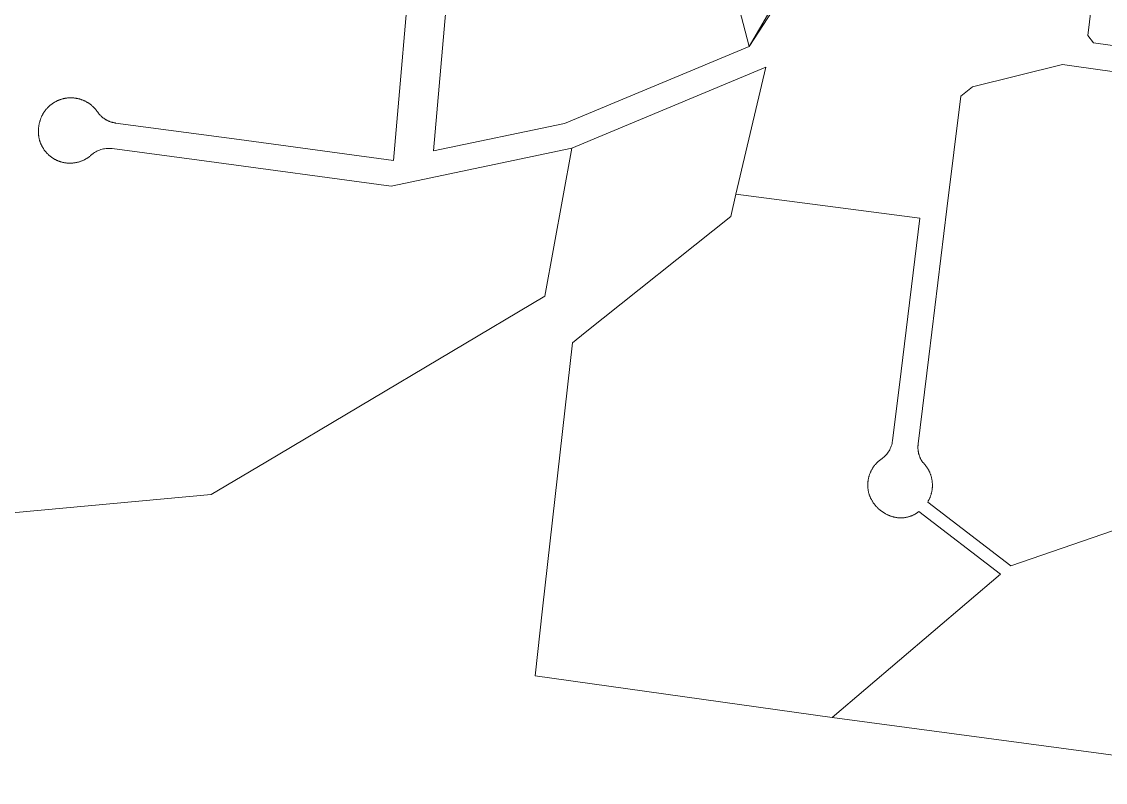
# Model space of a CAD drawing. Header units: metres. Extents: x 209078 to 212397, y 6290320 to 6293148.
# Drawn here: x 209532 to 210371, y 6290932 to 6291522 of the extents above; entities that cross this region are included whole.
import ezdxf

# ---------------------------------------------------------------- set-up
doc = ezdxf.new("R2010")
doc.units = ezdxf.units.M
doc.layers.add('Cadastre Land Parcels_SP_EXT', color=9, linetype='Continuous', lineweight=5)

msp = doc.modelspace()

# ---------------------------------------------------------------- linework, layer by layer
at = {"layer": 'Cadastre Land Parcels_SP_EXT', "linetype": 'Continuous'}
for points in [[(210848.83, 6292790.81), (210095.51, 6291502.62), (209952.45, 6291442.93), (209851.01, 6291421.65), (209870.56, 6291645.97), (209871.45, 6291656.23), (210065.32, 6291618.45), (210095.51, 6291502.62), (210975.8, 6292855.38)], [(209849.45, 6291753.26), (209819.91, 6291414.27), (209700.51, 6291430.32), (209604.69, 6291443.2), (209604.3, 6291443.25), (209603.9, 6291443.32), (209603.51, 6291443.39), (209603.13, 6291443.47), (209602.74, 6291443.56), (209602.35, 6291443.65), (209601.97, 6291443.75), (209601.59, 6291443.86), (209601.21, 6291443.98), (209600.83, 6291444.11), (209600.46, 6291444.24), (209600.09, 6291444.38), (209599.72, 6291444.53), (209599.35, 6291444.68), (209598.99, 6291444.84), (209598.63, 6291445.01), (209598.28, 6291445.19), (209597.93, 6291445.37), (209597.58, 6291445.56), (209597.23, 6291445.76), (209596.89, 6291445.96), (209596.56, 6291446.17), (209596.23, 6291446.39), (209595.9, 6291446.62), (209595.58, 6291446.85), (209595.26, 6291447.08), (209594.94, 6291447.33), (209594.63, 6291447.57), (209594.33, 6291447.83), (209594.03, 6291448.09), (209593.74, 6291448.36), (209593.45, 6291448.63), (209593.17, 6291448.91), (209592.89, 6291449.2), (209592.62, 6291449.48), (209592.35, 6291449.78), (209592.1, 6291450.08), (209591.84, 6291450.38), (209591.59, 6291450.7), (209591.35, 6291451.01), (209591.12, 6291451.33), (209590.84, 6291451.72), (209590.56, 6291452.11), (209590.27, 6291452.5), (209589.97, 6291452.88), (209589.67, 6291453.26), (209589.36, 6291453.63), (209589.04, 6291453.99), (209588.72, 6291454.35), (209588.4, 6291454.71), (209588.06, 6291455.06), (209587.73, 6291455.4), (209587.41, 6291455.71), (209587.09, 6291456.02), (209586.76, 6291456.32), (209586.43, 6291456.61), (209586.09, 6291456.9), (209585.75, 6291457.18), (209585.4, 6291457.46), (209585.05, 6291457.73), (209584.69, 6291457.99), (209584.33, 6291458.25), (209583.96, 6291458.5), (209583.59, 6291458.74), (209583.21, 6291458.98), (209582.83, 6291459.21), (209582.45, 6291459.43), (209582.06, 6291459.65), (209581.67, 6291459.86), (209581.28, 6291460.06), (209580.88, 6291460.26), (209580.48, 6291460.45), (209580.07, 6291460.63), (209579.66, 6291460.8), (209579.25, 6291460.97), (209578.84, 6291461.13), (209578.42, 6291461.28), (209578, 6291461.43), (209577.58, 6291461.57), (209577.15, 6291461.7), (209576.73, 6291461.82), (209576.3, 6291461.93), (209575.87, 6291462.04), (209575.43, 6291462.14), (209575, 6291462.23), (209574.56, 6291462.31), (209574.13, 6291462.39), (209573.69, 6291462.46), (209573.25, 6291462.52), (209572.81, 6291462.57), (209572.36, 6291462.62), (209571.92, 6291462.65), (209571.48, 6291462.68), (209571.04, 6291462.7), (209570.59, 6291462.72), (209570.15, 6291462.72), (209569.7, 6291462.72), (209569.26, 6291462.71), (209568.82, 6291462.69), (209568.37, 6291462.66), (209567.93, 6291462.63), (209567.49, 6291462.59), (209567.05, 6291462.54), (209566.61, 6291462.48), (209566.17, 6291462.42), (209565.73, 6291462.34), (209565.29, 6291462.26), (209564.86, 6291462.17), (209564.43, 6291462.08), (209563.99, 6291461.97), (209563.56, 6291461.86), (209563.14, 6291461.74), (209562.71, 6291461.61), (209562.29, 6291461.48), (209561.87, 6291461.34), (209561.45, 6291461.19), (209561.03, 6291461.03), (209560.62, 6291460.87), (209560.21, 6291460.7), (209559.81, 6291460.52), (209559.4, 6291460.33), (209559, 6291460.14), (209558.61, 6291459.94), (209558.21, 6291459.73), (209557.82, 6291459.52), (209557.44, 6291459.29), (209557.06, 6291459.07), (209556.68, 6291458.83), (209556.31, 6291458.59), (209555.94, 6291458.34), (209555.58, 6291458.09), (209555.22, 6291457.83), (209554.86, 6291457.56), (209554.51, 6291457.29), (209554.17, 6291457.01), (209553.83, 6291456.72), (209553.49, 6291456.43), (209553.16, 6291456.13), (209552.84, 6291455.83), (209552.52, 6291455.52), (209552.21, 6291455.2), (209551.9, 6291454.89), (209551.6, 6291454.56), (209551.3, 6291454.23), (209551.01, 6291453.89), (209550.73, 6291453.55), (209550.45, 6291453.2), (209550.18, 6291452.85), (209549.91, 6291452.5), (209549.66, 6291452.14), (209549.4, 6291451.77), (209549.16, 6291451.4), (209548.92, 6291451.03), (209548.68, 6291450.65), (209548.46, 6291450.27), (209548.24, 6291449.88), (209548.03, 6291449.49), (209547.82, 6291449.1), (209547.62, 6291448.7), (209547.43, 6291448.3), (209547.25, 6291447.9), (209547.07, 6291447.49), (209546.9, 6291447.08), (209546.74, 6291446.66), (209546.59, 6291446.25), (209546.44, 6291445.83), (209546.3, 6291445.41), (209546.17, 6291444.98), (209546.04, 6291444.56), (209545.92, 6291444.13), (209545.81, 6291443.7), (209545.71, 6291443.27), (209545.62, 6291442.83), (209545.53, 6291442.4), (209545.45, 6291441.96), (209545.38, 6291441.52), (209545.32, 6291441.08), (209545.24, 6291440.65), (209545.17, 6291440.22), (209545.11, 6291439.78), (209545.06, 6291439.34), (209545.01, 6291438.9), (209544.98, 6291438.47), (209544.94, 6291438.03), (209544.92, 6291437.59), (209544.91, 6291437.15), (209544.9, 6291436.71), (209544.9, 6291436.27), (209544.91, 6291435.83), (209544.93, 6291435.39), (209544.96, 6291434.95), (209544.99, 6291434.51), (209545.03, 6291434.07), (209545.08, 6291433.63), (209545.14, 6291433.2), (209545.2, 6291432.76), (209545.27, 6291432.33), (209545.35, 6291431.89), (209545.44, 6291431.46), (209545.54, 6291431.03), (209545.64, 6291430.6), (209545.75, 6291430.18), (209545.87, 6291429.75), (209546, 6291429.33), (209546.13, 6291428.91), (209546.27, 6291428.49), (209546.42, 6291428.08), (209546.58, 6291427.67), (209546.74, 6291427.26), (209546.91, 6291426.86), (209547.09, 6291426.45), (209547.27, 6291426.05), (209547.47, 6291425.66), (209547.67, 6291425.26), (209547.87, 6291424.88), (209548.09, 6291424.49), (209548.31, 6291424.11), (209548.53, 6291423.73), (209548.77, 6291423.36), (209549.01, 6291422.99), (209549.26, 6291422.63), (209549.51, 6291422.27), (209549.77, 6291421.91), (209550.04, 6291421.56), (209550.31, 6291421.21), (209550.59, 6291420.87), (209550.87, 6291420.54), (209551.16, 6291420.21), (209551.46, 6291419.88), (209551.76, 6291419.56), (209552.07, 6291419.25), (209552.38, 6291418.94), (209552.7, 6291418.64), (209553.03, 6291418.34), (209553.36, 6291418.05), (209553.69, 6291417.76), (209554.03, 6291417.48), (209554.38, 6291417.21), (209554.73, 6291416.94), (209555.08, 6291416.68), (209555.44, 6291416.43), (209555.81, 6291416.18), (209556.18, 6291415.94), (209556.55, 6291415.7), (209556.93, 6291415.48), (209557.31, 6291415.26), (209557.69, 6291415.04), (209558.08, 6291414.83), (209558.47, 6291414.63), (209558.87, 6291414.44), (209559.27, 6291414.26), (209559.67, 6291414.08), (209560.07, 6291413.91), (209560.48, 6291413.74), (209560.89, 6291413.58), (209561.31, 6291413.44), (209561.73, 6291413.29), (209562.14, 6291413.16), (209562.57, 6291413.03), (209562.99, 6291412.91), (209563.42, 6291412.8), (209563.84, 6291412.7), (209564.27, 6291412.6), (209564.7, 6291412.51), (209565.14, 6291412.43), (209565.57, 6291412.36), (209566.01, 6291412.29), (209566.44, 6291412.24), (209566.88, 6291412.19), (209567.32, 6291412.14), (209567.76, 6291412.11), (209568.2, 6291412.08), (209568.64, 6291412.07), (209569.08, 6291412.06), (209569.52, 6291412.05), (209569.96, 6291412.06), (209570.4, 6291412.07), (209570.84, 6291412.09), (209571.28, 6291412.12), (209571.72, 6291412.16), (209572.15, 6291412.21), (209572.59, 6291412.26), (209573.03, 6291412.32), (209573.46, 6291412.39), (209573.9, 6291412.47), (209574.33, 6291412.55), (209574.76, 6291412.64), (209575.19, 6291412.74), (209575.61, 6291412.85), (209576.04, 6291412.96), (209576.46, 6291413.09), (209576.88, 6291413.22), (209577.3, 6291413.35), (209577.72, 6291413.5), (209578.13, 6291413.65), (209578.54, 6291413.81), (209578.95, 6291413.98), (209579.35, 6291414.15), (209579.75, 6291414.34), (209580.15, 6291414.53), (209580.54, 6291414.72), (209580.93, 6291414.92), (209581.32, 6291415.13), (209581.7, 6291415.35), (209582.08, 6291415.58), (209582.46, 6291415.81), (209582.83, 6291416.04), (209583.2, 6291416.29), (209583.56, 6291416.54), (209583.91, 6291416.8), (209584.27, 6291417.06), (209584.62, 6291417.33), (209584.96, 6291417.6), (209585.3, 6291417.89), (209585.63, 6291418.17), (209585.96, 6291418.47), (209587.62, 6291419.74), (209588.49, 6291420.33), (209589.38, 6291420.88), (209590.3, 6291421.38), (209591.25, 6291421.83), (209592.22, 6291422.23), (209593.21, 6291422.58), (209594.21, 6291422.87), (209595.23, 6291423.11), (209596.26, 6291423.3), (209597.3, 6291423.44), (209598.35, 6291423.52), (209599.39, 6291423.54), (209600.44, 6291423.51), (209601.49, 6291423.43), (209602.02, 6291423.37), (209673.37, 6291413.77), (209818.18, 6291394.3), (209958.13, 6291423.66), (210108.47, 6291486.38), (210085.27, 6291388.01), (210227.7, 6291369.56), (210213.17, 6291250.79), (210206.58, 6291196.95), (210206.43, 6291195.91), (210206.22, 6291194.88), (210205.96, 6291193.87), (210205.64, 6291192.87), (210205.28, 6291191.89), (210204.86, 6291190.93), (210204.39, 6291189.99), (210203.88, 6291189.08), (210203.31, 6291188.19), (210202.7, 6291187.34), (210202.05, 6291186.52), (210201.36, 6291185.73), (210200.62, 6291184.99), (210199.85, 6291184.28), (210199.04, 6291183.61), (210198.61, 6291183.28), (210198.24, 6291183.03), (210197.87, 6291182.78), (210197.51, 6291182.52), (210197.16, 6291182.25), (210196.8, 6291181.97), (210196.46, 6291181.69), (210196.12, 6291181.41), (210195.78, 6291181.11), (210195.45, 6291180.82), (210195.12, 6291180.51), (210194.8, 6291180.2), (210194.49, 6291179.89), (210194.18, 6291179.56), (210193.88, 6291179.24), (210193.58, 6291178.9), (210193.29, 6291178.57), (210193, 6291178.22), (210192.72, 6291177.87), (210192.45, 6291177.52), (210192.19, 6291177.16), (210191.93, 6291176.8), (210191.67, 6291176.43), (210191.43, 6291176.06), (210191.19, 6291175.69), (210190.95, 6291175.31), (210190.73, 6291174.92), (210190.51, 6291174.53), (210190.3, 6291174.14), (210190.09, 6291173.75), (210189.89, 6291173.35), (210189.7, 6291172.94), (210189.52, 6291172.54), (210189.34, 6291172.13), (210189.17, 6291171.71), (210189.01, 6291171.3), (210188.86, 6291170.88), (210188.71, 6291170.46), (210188.57, 6291170.03), (210188.44, 6291169.61), (210188.32, 6291169.18), (210188.2, 6291168.75), (210188.09, 6291168.32), (210187.99, 6291167.88), (210187.9, 6291167.45), (210187.82, 6291167.01), (210187.74, 6291166.57), (210187.67, 6291166.13), (210187.61, 6291165.69), (210187.56, 6291165.24), (210187.51, 6291164.8), (210187.48, 6291164.36), (210187.45, 6291163.91), (210187.42, 6291163.46), (210187.41, 6291163.02), (210187.41, 6291162.57), (210187.41, 6291162.13), (210187.42, 6291161.68), (210187.44, 6291161.24), (210187.46, 6291160.79), (210187.5, 6291160.35), (210187.54, 6291159.9), (210187.59, 6291159.46), (210187.65, 6291159.02), (210187.72, 6291158.58), (210187.79, 6291158.14), (210187.87, 6291157.7), (210187.97, 6291157.26), (210188.06, 6291156.83), (210188.17, 6291156.39), (210188.28, 6291155.96), (210188.43, 6291155.52), (210188.58, 6291155.08), (210188.73, 6291154.65), (210188.9, 6291154.22), (210189.07, 6291153.79), (210189.25, 6291153.36), (210189.44, 6291152.94), (210189.64, 6291152.52), (210189.84, 6291152.1), (210190.05, 6291151.69), (210190.26, 6291151.28), (210190.49, 6291150.87), (210190.72, 6291150.47), (210190.96, 6291150.07), (210191.2, 6291149.68), (210191.45, 6291149.29), (210191.71, 6291148.9), (210191.97, 6291148.52), (210192.24, 6291148.14), (210192.52, 6291147.77), (210192.8, 6291147.4), (210193.09, 6291147.04), (210193.38, 6291146.69), (210193.69, 6291146.33), (210193.99, 6291145.99), (210194.31, 6291145.65), (210194.62, 6291145.31), (210194.95, 6291144.98), (210195.28, 6291144.65), (210195.62, 6291144.34), (210195.96, 6291144.02), (210196.3, 6291143.72), (210196.66, 6291143.41), (210197.01, 6291143.12), (210197.37, 6291142.83), (210197.74, 6291142.55), (210198.11, 6291142.27), (210198.49, 6291142), (210198.87, 6291141.73), (210199.25, 6291141.48), (210199.64, 6291141.23), (210200.04, 6291140.98), (210200.44, 6291140.75), (210200.84, 6291140.52), (210201.24, 6291140.29), (210201.65, 6291140.08), (210202.07, 6291139.87), (210202.48, 6291139.66), (210202.9, 6291139.47), (210203.33, 6291139.28), (210203.75, 6291139.1), (210204.18, 6291138.93), (210204.62, 6291138.76), (210205.05, 6291138.6), (210205.49, 6291138.45), (210205.93, 6291138.31), (210206.37, 6291138.17), (210206.82, 6291138.04), (210207.26, 6291137.92), (210207.71, 6291137.81), (210208.16, 6291137.7), (210208.62, 6291137.61), (210209.07, 6291137.52), (210209.53, 6291137.43), (210209.99, 6291137.36), (210210.44, 6291137.29), (210210.9, 6291137.23), (210211.36, 6291137.18), (210211.82, 6291137.14), (210212.29, 6291137.11), (210212.75, 6291137.08), (210213.17, 6291137.09), (210213.6, 6291137.1), (210214.02, 6291137.12), (210214.45, 6291137.16), (210214.87, 6291137.19), (210215.3, 6291137.24), (210215.72, 6291137.29), (210216.14, 6291137.36), (210216.56, 6291137.43), (210216.98, 6291137.5), (210217.39, 6291137.59), (210217.81, 6291137.68), (210218.22, 6291137.78), (210218.64, 6291137.89), (210219.04, 6291138), (210219.45, 6291138.12), (210219.86, 6291138.25), (210220.26, 6291138.39), (210220.66, 6291138.53), (210221.06, 6291138.69), (210221.45, 6291138.84), (210221.84, 6291139.01), (210222.23, 6291139.18), (210222.62, 6291139.36), (210223, 6291139.55), (210223.38, 6291139.75), (210223.75, 6291139.95), (210224.13, 6291140.16), (210224.49, 6291140.37), (210224.86, 6291140.59), (210225.22, 6291140.82), (210225.57, 6291141.05), (210225.92, 6291141.29), (210226.27, 6291141.54), (210226.61, 6291141.79), (210226.95, 6291142.05), (210290.32, 6291093.47), (210159.9, 6290982.53), (210427.8, 6290946.45)], [(210504.09, 6291485.35), (210362.15, 6291505.34), (210357.8, 6291511), (210371.58, 6291623.58)], [(210427.8, 6290946.45), (210159.9, 6290982.53), (209929.77, 6291014.72), (209935.56, 6291066.57), (209958.57, 6291272.8), (209968.5, 6291280.74), (210081.22, 6291370.87), (210085.27, 6291388.01), (210108.47, 6291486.38), (209958.13, 6291423.66), (209937.22, 6291309.09), (209721.08, 6291180.41), (209678.68, 6291155.16), (209451.64, 6291134.27), (209409.19, 6291158.78), (209384.36, 6291173.12), (209224.69, 6291450.31), (209112.45, 6291461.91), (209109.14, 6291442.02), (209078.26, 6291255.93), (209136.28, 6291103.12), (209182.19, 6291061.65), (209210.31, 6291036.18), (209289.04, 6290825.92)], [(210456.64, 6291154.58), (210298.12, 6291100.1), (210233.81, 6291149.41), (210234.1, 6291149.89), (210234.32, 6291150.28), (210234.53, 6291150.67), (210234.74, 6291151.06), (210234.94, 6291151.46), (210235.13, 6291151.85), (210235.31, 6291152.26), (210235.49, 6291152.66), (210235.66, 6291153.07), (210235.82, 6291153.49), (210235.97, 6291153.9), (210236.12, 6291154.32), (210236.26, 6291154.74), (210236.39, 6291155.16), (210236.52, 6291155.59), (210236.64, 6291156.01), (210236.75, 6291156.44), (210236.85, 6291156.88), (210236.94, 6291157.31), (210237.03, 6291157.74), (210237.11, 6291158.18), (210237.18, 6291158.62), (210237.24, 6291159.05), (210237.3, 6291159.49), (210237.35, 6291159.93), (210237.39, 6291160.38), (210237.42, 6291160.82), (210237.45, 6291161.26), (210237.46, 6291161.7), (210237.47, 6291162.15), (210237.47, 6291162.59), (210237.47, 6291163.03), (210237.45, 6291163.48), (210237.43, 6291163.92), (210237.4, 6291164.36), (210237.36, 6291164.8), (210237.31, 6291165.24), (210237.26, 6291165.68), (210237.2, 6291166.12), (210237.13, 6291166.56), (210237.05, 6291166.99), (210236.97, 6291167.43), (210236.88, 6291167.86), (210236.78, 6291168.3), (210236.67, 6291168.72), (210236.55, 6291169.15), (210236.43, 6291169.58), (210236.3, 6291170), (210236.16, 6291170.42), (210236.02, 6291170.84), (210235.86, 6291171.26), (210235.7, 6291171.67), (210235.54, 6291172.08), (210235.36, 6291172.49), (210235.18, 6291172.89), (210234.99, 6291173.29), (210234.8, 6291173.69), (210234.59, 6291174.08), (210234.38, 6291174.47), (210234.17, 6291174.86), (210233.94, 6291175.24), (210233.71, 6291175.62), (210233.47, 6291176), (210233.23, 6291176.37), (210232.98, 6291176.73), (210232.72, 6291177.09), (210232.46, 6291177.45), (210232.19, 6291177.8), (210231.92, 6291178.15), (210231.63, 6291178.49), (210231.35, 6291178.83), (210231.05, 6291179.16), (210230.75, 6291179.49), (210230.45, 6291179.81), (210230.14, 6291180.12), (210229.82, 6291180.43), (210229.6, 6291180.76), (210229.39, 6291181.08), (210229.19, 6291181.42), (210228.99, 6291181.75), (210228.79, 6291182.09), (210228.61, 6291182.43), (210228.43, 6291182.78), (210228.26, 6291183.13), (210228.09, 6291183.48), (210227.93, 6291183.84), (210227.78, 6291184.19), (210227.63, 6291184.56), (210227.5, 6291184.92), (210227.37, 6291185.29), (210227.24, 6291185.66), (210227.13, 6291186.03), (210227.02, 6291186.4), (210226.92, 6291186.78), (210226.82, 6291187.16), (210226.74, 6291187.54), (210226.66, 6291187.92), (210226.58, 6291188.3), (210226.52, 6291188.69), (210226.46, 6291189.07), (210226.41, 6291189.46), (210226.37, 6291189.85), (210226.34, 6291190.23), (210226.31, 6291190.62), (210226.29, 6291191.01), (210226.28, 6291191.4), (210226.27, 6291191.79), (210226.28, 6291192.18), (210226.29, 6291192.57), (210226.31, 6291192.96), (210226.33, 6291193.35), (210226.37, 6291193.74), (210226.41, 6291194.12), (210226.46, 6291194.51), (210234.7, 6291261.85), (210248.76, 6291376.81), (210259.44, 6291464.04), (210268.62, 6291471.28), (210338.35, 6291488.46), (210347.27, 6291487.21), (210499.77, 6291465.75)]]:
    msp.add_lwpolyline(points, dxfattribs=at)

doc.saveas('drawing.dxf')
